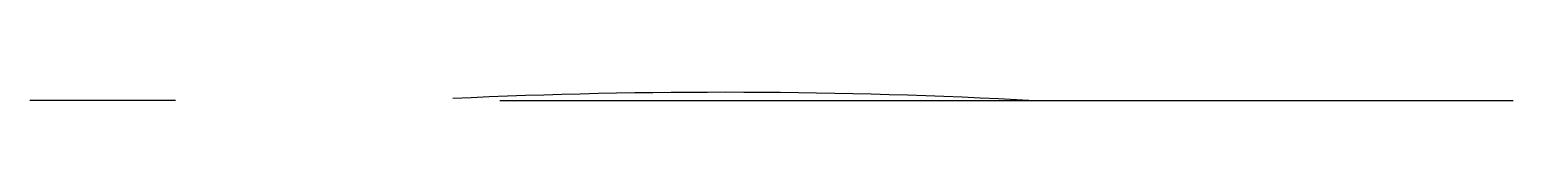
# Model space of a CAD drawing. Header units: millimetres. Extents: x 0.24 to 1.51, y -0.01 to -0.01.
# Drawn here: x 1.253 to 1.5112, y -0.0087 to -0.0072 of the extents above.
import ezdxf

# ---------------------------------------------------------------- set-up
doc = ezdxf.new("R2010")
doc.units = ezdxf.units.MM
doc.layers.get('0').update_dxf_attribs({"true_color": 0xc2ced6})

msp = doc.modelspace()

# ---------------------------------------------------------------- linework, layer by layer
at = {"extrusion": (0, -1, 6.12323e-17)}
for p, q in [((1.33484, -0.00868, -0.51683), (1.33484, -0.00868, -0.67332)), ((1.33484, -0.00868, -0.51683), (1.51119, -0.00868, -0.51683)), ((1.42791, -0.00868, -0.52172), (1.42791, -0.00868, -0.67332)), ((1.51119, -0.00868, -0.67332), (1.51119, -0.00868, 0.23782))]:
    msp.add_line(p, q, dxfattribs=at)
at = {"extrusion": (0, -1, 6.12323e-17), "elevation": 0.00868}
msp.add_lwpolyline([(1.27841, 0.65143), (1.27841, -0.6661), (1.25303, -0.6661), (1.25303, 0.67393)], dxfattribs=at)
msp.add_arc((1.37348, -1.02371, -0.51683), 1.01648, 86.93052, 92.63999)

doc.saveas('drawing.dxf')
